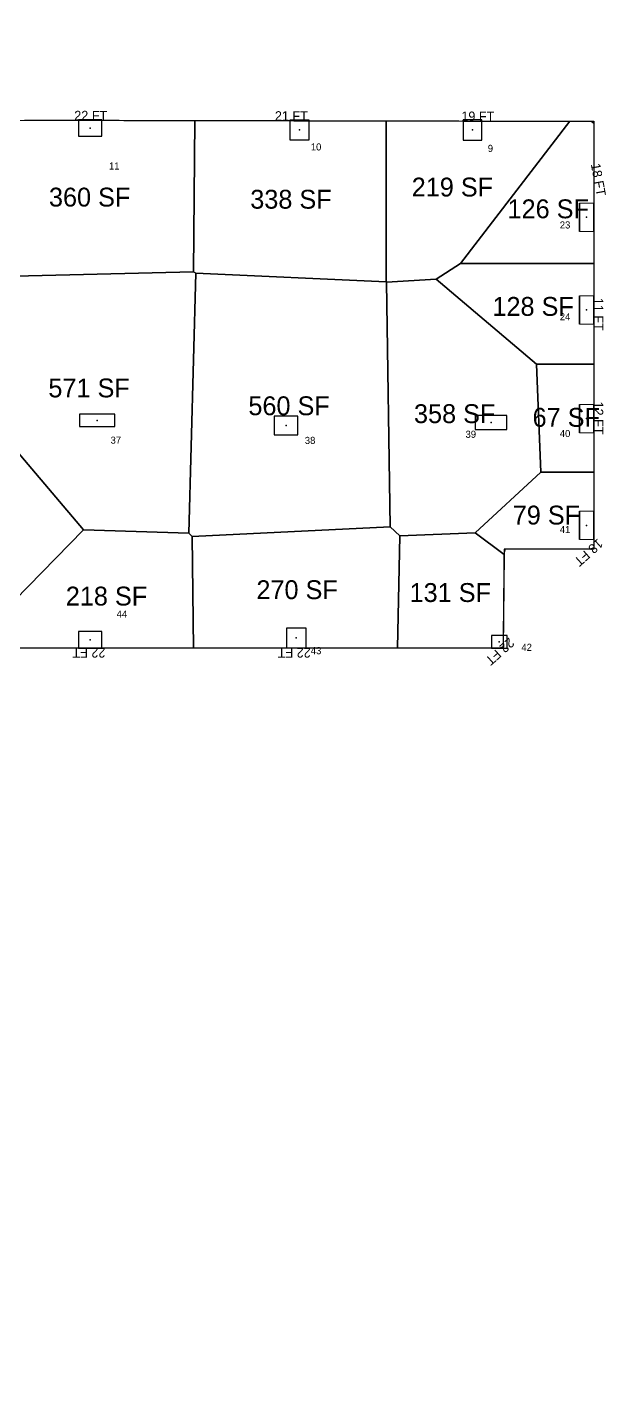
# Model space of a CAD drawing. Header units: metres. Extents: x 29 to 12657, y -13 to 49076.
# Drawn here: x 11914 to 12650, y 18000 to 19716 of the extents above; entities that cross this region are included whole.
import ezdxf
from ezdxf.enums import TextEntityAlignment as Align

# ---------------------------------------------------------------- set-up
doc = ezdxf.new("R2010")
doc.units = ezdxf.units.M
doc.layers.add('COL-IDEN', color=171, linetype='Continuous', lineweight=30)
doc.layers.add('COLS', color=52, linetype='Continuous', lineweight=20)
for name, color, linetype in [('FLOOR_6_AREA_LABELS', 3, 'Continuous'), ('FLOOR_6_BOUNDARY', 5, 'Continuous'), ('FLOOR_6_COLUMNS', 7, 'Continuous'), ('FLOOR_6_FASCADE_COLUMNS', 30, 'Continuous'), ('FLOOR_6_LARGE_TRIBUTARY', 6, 'Continuous'), ('FLOOR_6_TRIBUTARY_COL_0', 2, 'Continuous'), ('FLOOR_6_TRIBUTARY_COL_1', 2, 'Continuous'), ('FLOOR_6_TRIBUTARY_COL_2', 2, 'Continuous'), ('FLOOR_6_TRIBUTARY_COL_28', 2, 'Continuous'), ('FLOOR_6_TRIBUTARY_COL_29', 2, 'Continuous'), ('FLOOR_6_TRIBUTARY_COL_30', 2, 'Continuous'), ('FLOOR_6_TRIBUTARY_COL_31', 2, 'Continuous'), ('FLOOR_6_TRIBUTARY_COL_36', 2, 'Continuous'), ('FLOOR_6_TRIBUTARY_COL_37', 2, 'Continuous'), ('FLOOR_6_TRIBUTARY_COL_38', 2, 'Continuous'), ('FLOOR_6_TRIBUTARY_COL_39', 2, 'Continuous'), ('FLOOR_6_TRIBUTARY_COL_40', 2, 'Continuous'), ('FLOOR_6_TRIBUTARY_COL_8', 2, 'Continuous'), ('FLOOR_6_TRIBUTARY_COL_9', 2, 'Continuous'), ('SLAB-RESIDENTIAL', 6, 'Continuous')]:
    doc.layers.add(name, color=color, linetype=linetype)

msp = doc.modelspace()

# ---------------------------------------------------------------- linework, layer by layer
at = {"layer": 'COLS', "lineweight": 30}
for points in [[(11979.2, 19577.2), (12009.2, 19577.2), (12009.2, 19598.2), (11979.2, 19598.2)], [(12248.2, 19572.2), (12248.2, 19598.2), (12272.2, 19598.2), (12272.2, 19572.2)], [(12492.2, 19598.2), (12468.2, 19598.2), (12468.2, 19572.2), (12492.2, 19572.2)], [(12492.2, 19598.2), (12468.2, 19598.2), (12468.2, 19572.2), (12492.2, 19572.2)], [(12616.2, 19456.2), (12616.2, 19492.2)], [(12634.2, 19492.2), (12634.2, 19456.2)], [(12616.2, 19338.4), (12616.2, 19374.4)], [(12634.2, 19374.4), (12634.2, 19338.4)], [(12616.2, 19200.2), (12616.2, 19236.2)], [(12634.2, 19236.2), (12634.2, 19200.2)], [(12025.7, 19207.9), (12025.7, 19223.9), (11980.7, 19223.9), (11980.7, 19207.9)], [(12228.2, 19197.4), (12258.2, 19197.4), (12258.2, 19221.4), (12228.2, 19221.4)], [(12523.7, 19222.2), (12483.7, 19222.2), (12483.7, 19204.2), (12523.7, 19204.2)], [(12616.2, 19064.2), (12616.2, 19100.2)], [(12634.2, 19100.2), (12634.2, 19064.2)], [(11979.2, 18926.2), (12009.2, 18926.2), (12009.2, 18947.2), (11979.2, 18947.2)], [(12244.2, 18926.2), (12244.2, 18952.2), (12268.2, 18952.2), (12268.2, 18926.2)], [(12524.2, 18942.2), (12504.2, 18942.2), (12504.2, 18926.2), (12524.2, 18926.2)], [(12524.2, 18942.2), (12504.2, 18942.2), (12504.2, 18926.2), (12524.2, 18926.2)]]:
    msp.add_lwpolyline(points, close=True, dxfattribs=at)
at = {"layer": 'COLS'}
for points in [[(12616.2, 19456.2), (12634.2, 19456.2), (12634.2, 19492.2), (12616.2, 19492.2)], [(12616.2, 19338.4), (12634.2, 19338.4), (12634.2, 19374.4), (12616.2, 19374.4)], [(12616.2, 19200.2), (12634.2, 19200.2), (12634.2, 19236.2), (12616.2, 19236.2)], [(12616.2, 19064.2), (12634.2, 19064.2), (12634.2, 19100.2), (12616.2, 19100.2)]]:
    msp.add_lwpolyline(points, close=True, dxfattribs=at)
at = {"layer": 'FLOOR_6_BOUNDARY'}
msp.add_lwpolyline([(10978.6, 19054.2), (10822.4, 19107), (11028.3, 19716.2), (11637.7, 19716.2), (11636.2, 19598.2), (11155.2, 19598.2), (11636.2, 19598.2), (12634.3, 19596.3), (12634.2, 19052.2), (12520.2, 19052.2), (12519, 18926.2), (11715.8, 18926.2), (11439.9, 18048.5), (11439.9, 18000.5), (10637.5, 18003.6), (10978.6, 19054.2)], close=True, dxfattribs=at)
at = {"layer": 'FLOOR_6_COLUMNS'}
for p in [(11994.2, 19587.7), (12260.2, 19585.2), (12480.2, 19585.2), (12625.2, 19474.2), (12625.2, 19356.4), (12625.2, 19218.2), (12003.2, 19215.9), (12243.2, 19209.4), (12503.7, 19213.2), (12625.2, 19082.2), (11994.2, 18936.7), (12256.2, 18939.2), (12514.2, 18934.2)]:
    msp.add_point(p, dxfattribs=at)
at = {"layer": 'FLOOR_6_FASCADE_COLUMNS'}
for points in [[(11910.9, 19597.7), (11916.9, 19597.7), (11922.9, 19597.7), (11928.9, 19597.6), (11934.9, 19597.6), (11940.9, 19597.6), (11946.9, 19597.6), (11952.9, 19597.6), (11958.9, 19597.6), (11964.9, 19597.6), (11970.9, 19597.6), (11976.9, 19597.6), (11982.9, 19597.5), (11988.9, 19597.5), (11994.9, 19597.5), (12000.9, 19597.5), (12006.9, 19597.5), (12012.9, 19597.5), (12018.9, 19597.5), (12024.9, 19597.5), (12030.9, 19597.5), (12036.9, 19597.4), (12042.9, 19597.4), (12048.9, 19597.4), (12054.9, 19597.4), (12060.9, 19597.4), (12066.9, 19597.4), (12072.9, 19597.4), (12078.9, 19597.4), (12084.9, 19597.4), (12090.9, 19597.3), (12096.9, 19597.3), (12102.9, 19597.3), (12108.9, 19597.3), (12114.9, 19597.3), (12120.9, 19597.3), (12126.9, 19597.3)], [(12126.9, 19597.3), (12132.9, 19597.3), (12138.9, 19597.3), (12144.9, 19597.2), (12150.9, 19597.2), (12156.9, 19597.2), (12162.9, 19597.2), (12168.9, 19597.2), (12174.9, 19597.2), (12180.9, 19597.2), (12186.9, 19597.2), (12192.9, 19597.2), (12198.9, 19597.1), (12204.9, 19597.1), (12210.9, 19597.1), (12216.9, 19597.1), (12222.9, 19597.1), (12228.9, 19597.1), (12234.9, 19597.1), (12240.9, 19597.1), (12246.9, 19597.1), (12252.9, 19597), (12258.9, 19597), (12264.9, 19597), (12270.9, 19597), (12276.9, 19597), (12282.9, 19597), (12288.9, 19597), (12294.9, 19597), (12300.9, 19597), (12306.9, 19596.9), (12312.9, 19596.9), (12318.9, 19596.9), (12324.9, 19596.9), (12330.9, 19596.9), (12336.9, 19596.9), (12342.9, 19596.9), (12348.9, 19596.9), (12354.9, 19596.9), (12360.9, 19596.8), (12366.9, 19596.8), (12372.9, 19596.8)], [(12372.9, 19596.8), (12378.9, 19596.8), (12384.9, 19596.8), (12390.9, 19596.8), (12396.9, 19596.8), (12402.9, 19596.8), (12408.9, 19596.8), (12414.9, 19596.7), (12420.9, 19596.7), (12426.9, 19596.7), (12432.9, 19596.7), (12438.9, 19596.7), (12444.9, 19596.7), (12450.9, 19596.7), (12456.9, 19596.7), (12462.9, 19596.7), (12468.9, 19596.6), (12474.9, 19596.6), (12480.9, 19596.6), (12486.9, 19596.6), (12492.9, 19596.6), (12498.9, 19596.6), (12504.9, 19596.6), (12510.9, 19596.6), (12516.9, 19596.6), (12522.9, 19596.5), (12528.9, 19596.5), (12534.9, 19596.5), (12540.9, 19596.5), (12546.9, 19596.5), (12552.9, 19596.5), (12558.9, 19596.5), (12564.9, 19596.5), (12570.9, 19596.5), (12576.9, 19596.4), (12582.9, 19596.4), (12588.9, 19596.4), (12594.9, 19596.4), (12600.9, 19596.4)], [(12600.9, 19596.4), (12606.9, 19596.4), (12612.9, 19596.4), (12618.9, 19596.4), (12624.9, 19596.4), (12630.9, 19596.3), (12634.3, 19593.8), (12634.3, 19587.8), (12634.3, 19581.8), (12634.3, 19575.8), (12634.3, 19569.8), (12634.3, 19563.8), (12634.3, 19557.8), (12634.3, 19551.8), (12634.3, 19545.8), (12634.3, 19539.8), (12634.3, 19533.8), (12634.3, 19527.8), (12634.3, 19521.8), (12634.3, 19515.8), (12634.3, 19509.8), (12634.3, 19503.8), (12634.3, 19497.8), (12634.3, 19491.8), (12634.3, 19485.8), (12634.3, 19479.8), (12634.3, 19473.8), (12634.3, 19467.8), (12634.3, 19461.8), (12634.3, 19455.8), (12634.3, 19449.8), (12634.3, 19443.8), (12634.3, 19437.8), (12634.3, 19431.8), (12634.3, 19425.8), (12634.3, 19419.8), (12634.3, 19413.8)], [(12634.3, 19413.8), (12634.3, 19407.8), (12634.3, 19401.8), (12634.3, 19395.8), (12634.3, 19389.8), (12634.3, 19383.8), (12634.3, 19377.8), (12634.3, 19371.8), (12634.3, 19365.8), (12634.3, 19359.8), (12634.3, 19353.8), (12634.3, 19347.8), (12634.3, 19341.8), (12634.3, 19335.8), (12634.3, 19329.8), (12634.3, 19323.8), (12634.3, 19317.8), (12634.3, 19311.8), (12634.3, 19305.8), (12634.3, 19299.8), (12634.3, 19293.8), (12634.3, 19287.8)], [(12634.3, 19287.8), (12634.3, 19281.8), (12634.3, 19275.8), (12634.3, 19269.8), (12634.3, 19263.8), (12634.3, 19257.8), (12634.3, 19251.8), (12634.3, 19245.8), (12634.3, 19239.8), (12634.3, 19233.8), (12634.3, 19227.8), (12634.3, 19221.8), (12634.3, 19215.8), (12634.3, 19209.8), (12634.3, 19203.8), (12634.2, 19197.8), (12634.2, 19191.8), (12634.2, 19185.8), (12634.2, 19179.8), (12634.2, 19173.8), (12634.2, 19167.8), (12634.2, 19161.8), (12634.2, 19155.8), (12634.2, 19149.8)], [(12634.2, 19149.8), (12634.2, 19143.8), (12634.2, 19137.8), (12634.2, 19131.8), (12634.2, 19125.8), (12634.2, 19119.8), (12634.2, 19113.8), (12634.2, 19107.8), (12634.2, 19101.8), (12634.2, 19095.8), (12634.2, 19089.8), (12634.2, 19083.8), (12634.2, 19077.8), (12634.2, 19071.8), (12634.2, 19065.8), (12634.2, 19059.8), (12634.2, 19053.8), (12629.8, 19052.2), (12623.8, 19052.2), (12617.8, 19052.2), (12611.8, 19052.2), (12605.8, 19052.2), (12599.8, 19052.2), (12593.8, 19052.2), (12587.8, 19052.2), (12581.8, 19052.2), (12575.8, 19052.2), (12569.8, 19052.2), (12563.8, 19052.2), (12557.8, 19052.2), (12551.8, 19052.2), (12545.8, 19052.2), (12539.8, 19052.2), (12533.8, 19052.2), (12527.8, 19052.2), (12521.8, 19052.2), (12520.2, 19047.8)], [(12520.2, 19047.8), (12520.1, 19041.8), (12520.1, 19035.8), (12520, 19029.8), (12519.9, 19023.8), (12519.9, 19017.8), (12519.8, 19011.8), (12519.8, 19005.8), (12519.7, 18999.8), (12519.7, 18993.8), (12519.6, 18987.8), (12519.6, 18981.8), (12519.5, 18975.8), (12519.4, 18969.8), (12519.4, 18963.8), (12519.3, 18957.8), (12519.3, 18951.8), (12519.2, 18945.8), (12519.2, 18939.8), (12519.1, 18933.8), (12519.1, 18927.8), (12514.6, 18926.2), (12508.6, 18926.2), (12502.6, 18926.2), (12496.6, 18926.2), (12490.6, 18926.2), (12484.6, 18926.2), (12478.6, 18926.2), (12472.6, 18926.2), (12466.6, 18926.2), (12460.6, 18926.2), (12454.6, 18926.2), (12448.6, 18926.2), (12442.6, 18926.2), (12436.6, 18926.2), (12430.6, 18926.2), (12424.6, 18926.2), (12418.6, 18926.2), (12412.6, 18926.2), (12406.6, 18926.2), (12400.6, 18926.2), (12394.6, 18926.2), (12388.6, 18926.2), (12382.6, 18926.2)], [(12124.6, 18926.2), (12118.6, 18926.2), (12112.6, 18926.2), (12106.6, 18926.2), (12100.6, 18926.2), (12094.6, 18926.2), (12088.6, 18926.2), (12082.6, 18926.2), (12076.6, 18926.2), (12070.6, 18926.2), (12064.6, 18926.2), (12058.6, 18926.2), (12052.6, 18926.2), (12046.6, 18926.2), (12040.6, 18926.2), (12034.6, 18926.2), (12028.6, 18926.2), (12022.6, 18926.2), (12016.6, 18926.2), (12010.6, 18926.2), (12004.6, 18926.2), (11998.6, 18926.2), (11992.6, 18926.2), (11986.6, 18926.2), (11980.6, 18926.2), (11974.6, 18926.2), (11968.6, 18926.2), (11962.6, 18926.2), (11956.6, 18926.2), (11950.6, 18926.2), (11944.6, 18926.2), (11938.6, 18926.2), (11932.6, 18926.2), (11926.6, 18926.2), (11920.6, 18926.2), (11914.6, 18926.2), (11908.6, 18926.2)], [(12382.6, 18926.2), (12376.6, 18926.2), (12370.6, 18926.2), (12364.6, 18926.2), (12358.6, 18926.2), (12352.6, 18926.2), (12346.6, 18926.2), (12340.6, 18926.2), (12334.6, 18926.2), (12328.6, 18926.2), (12322.6, 18926.2), (12316.6, 18926.2), (12310.6, 18926.2), (12304.6, 18926.2), (12298.6, 18926.2), (12292.6, 18926.2), (12286.6, 18926.2), (12280.6, 18926.2), (12274.6, 18926.2), (12268.6, 18926.2), (12262.6, 18926.2), (12256.6, 18926.2), (12250.6, 18926.2), (12244.6, 18926.2), (12238.6, 18926.2), (12232.6, 18926.2), (12226.6, 18926.2), (12220.6, 18926.2), (12214.6, 18926.2), (12208.6, 18926.2), (12202.6, 18926.2), (12196.6, 18926.2), (12190.6, 18926.2), (12184.6, 18926.2), (12178.6, 18926.2), (12172.6, 18926.2), (12166.6, 18926.2), (12160.6, 18926.2), (12154.6, 18926.2), (12148.6, 18926.2), (12142.6, 18926.2), (12136.6, 18926.2), (12130.6, 18926.2), (12124.6, 18926.2)]]:
    msp.add_lwpolyline(points, dxfattribs=at)
at = {"layer": 'FLOOR_6_LARGE_TRIBUTARY'}
for points in [[(12125.5, 19404.9), (11863, 19398.5), (11861.1, 19597.8), (12127.3, 19597.3), (12125.5, 19404.9)], [(12370.2, 19391.9), (12128.4, 19402.9), (12125.5, 19404.9), (12127.3, 19597.3), (12370.2, 19596.8), (12370.2, 19391.9)], [(12465.1, 19415.3), (12434, 19395.5), (12370.9, 19391.5), (12370.2, 19391.9), (12370.2, 19596.8), (12603.8, 19596.4), (12465.1, 19415.3)], [(12465.1, 19415.3), (12603.8, 19596.4), (12634.3, 19596.3), (12634.3, 19415.3), (12465.1, 19415.3)], [(11800, 19297), (11848.7, 19387.9), (11863, 19398.5), (12125.5, 19404.9), (12128.4, 19402.9), (12119.4, 19072.4), (11985.9, 19076.7), (11800.3, 19295.3), (11800, 19297)], [(12561.5, 19287.3), (12434, 19395.5), (12465.1, 19415.3), (12634.3, 19415.3), (12634.3, 19287.3), (12561.5, 19287.3)], [(12119.4, 19072.4), (12128.4, 19402.9), (12370.2, 19391.9), (12370.9, 19391.5), (12375.4, 19080.3), (12124, 19068.3), (12119.4, 19072.4)], [(12370.9, 19391.5), (12434, 19395.5), (12561.5, 19287.3), (12567.2, 19150.2), (12483.7, 19072.7), (12387.8, 19069.1), (12375.4, 19080.3), (12370.9, 19391.5)], [(11729.8, 19078.2), (11731.9, 19090.2), (11734.5, 19101.9), (11737.8, 19113.5), (11800.3, 19295.3), (11985.9, 19076.7), (11862.3, 18950.6), (11727.8, 19059.2), (11728.3, 19066), (11729.8, 19078.2)], [(12567.2, 19150.2), (12561.5, 19287.3), (12634.3, 19287.3), (12634.2, 19150.2), (12567.2, 19150.2)], [(12483.7, 19072.7), (12567.2, 19150.2), (12634.2, 19150.2), (12634.2, 19052.2), (12520.2, 19052.2), (12520.2, 19045.4), (12483.7, 19072.7)], [(12124, 19068.3), (12375.4, 19080.3), (12387.8, 19069.1), (12385, 18926.2), (12125.3, 18926.2), (12124, 19068.3)], [(11862.3, 18950.6), (11985.9, 19076.7), (12119.4, 19072.4), (12124, 19068.3), (12125.3, 18926.2), (11862.1, 18926.2), (11862.3, 18950.6)], [(12387.8, 19069.1), (12483.7, 19072.7), (12520.2, 19045.4), (12519, 18926.2), (12385, 18926.2), (12387.8, 19069.1)]]:
    msp.add_lwpolyline(points, close=True, dxfattribs=at)
at = {"layer": 'FLOOR_6_TRIBUTARY_COL_0'}
msp.add_lwpolyline([(11800, 19297), (11848.7, 19387.9), (11863, 19398.5), (12125.5, 19404.9), (12128.4, 19402.9), (12119.4, 19072.4), (11985.9, 19076.7), (11800.3, 19295.3), (11800, 19297)], close=True, dxfattribs=at)
at = {"layer": 'FLOOR_6_TRIBUTARY_COL_1'}
msp.add_lwpolyline([(12387.8, 19069.1), (12483.7, 19072.7), (12520.2, 19045.4), (12519, 18926.2), (12385, 18926.2), (12387.8, 19069.1)], close=True, dxfattribs=at)
at = {"layer": 'FLOOR_6_TRIBUTARY_COL_2'}
msp.add_lwpolyline([(12465.1, 19415.3), (12434, 19395.5), (12370.9, 19391.5), (12370.2, 19391.9), (12370.2, 19596.8), (12603.8, 19596.4), (12465.1, 19415.3)], close=True, dxfattribs=at)
at = {"layer": 'FLOOR_6_TRIBUTARY_COL_28'}
msp.add_lwpolyline([(11862.3, 18950.6), (11985.9, 19076.7), (12119.4, 19072.4), (12124, 19068.3), (12125.3, 18926.2), (11862.1, 18926.2), (11862.3, 18950.6)], close=True, dxfattribs=at)
at = {"layer": 'FLOOR_6_TRIBUTARY_COL_29'}
msp.add_lwpolyline([(12124, 19068.3), (12375.4, 19080.3), (12387.8, 19069.1), (12385, 18926.2), (12125.3, 18926.2), (12124, 19068.3)], close=True, dxfattribs=at)
at = {"layer": 'FLOOR_6_TRIBUTARY_COL_30'}
msp.add_lwpolyline([(12119.4, 19072.4), (12128.4, 19402.9), (12370.2, 19391.9), (12370.9, 19391.5), (12375.4, 19080.3), (12124, 19068.3), (12119.4, 19072.4)], close=True, dxfattribs=at)
at = {"layer": 'FLOOR_6_TRIBUTARY_COL_31'}
msp.add_lwpolyline([(12370.2, 19391.9), (12128.4, 19402.9), (12125.5, 19404.9), (12127.3, 19597.3), (12370.2, 19596.8), (12370.2, 19391.9)], close=True, dxfattribs=at)
at = {"layer": 'FLOOR_6_TRIBUTARY_COL_36'}
msp.add_lwpolyline([(11729.8, 19078.2), (11731.9, 19090.2), (11734.5, 19101.9), (11737.8, 19113.5), (11800.3, 19295.3), (11985.9, 19076.7), (11862.3, 18950.6), (11727.8, 19059.2), (11728.3, 19066), (11729.8, 19078.2)], close=True, dxfattribs=at)
at = {"layer": 'FLOOR_6_TRIBUTARY_COL_37'}
msp.add_lwpolyline([(12567.2, 19150.2), (12561.5, 19287.3), (12634.3, 19287.3), (12634.2, 19150.2), (12567.2, 19150.2)], close=True, dxfattribs=at)
at = {"layer": 'FLOOR_6_TRIBUTARY_COL_38'}
msp.add_lwpolyline([(12561.5, 19287.3), (12434, 19395.5), (12465.1, 19415.3), (12634.3, 19415.3), (12634.3, 19287.3), (12561.5, 19287.3)], close=True, dxfattribs=at)
at = {"layer": 'FLOOR_6_TRIBUTARY_COL_39'}
msp.add_lwpolyline([(12483.7, 19072.7), (12567.2, 19150.2), (12634.2, 19150.2), (12634.2, 19052.2), (12520.2, 19052.2), (12520.2, 19045.4), (12483.7, 19072.7)], close=True, dxfattribs=at)
at = {"layer": 'FLOOR_6_TRIBUTARY_COL_40'}
msp.add_lwpolyline([(12465.1, 19415.3), (12603.8, 19596.4), (12634.3, 19596.3), (12634.3, 19415.3), (12465.1, 19415.3)], close=True, dxfattribs=at)
at = {"layer": 'FLOOR_6_TRIBUTARY_COL_8'}
msp.add_lwpolyline([(12125.5, 19404.9), (11863, 19398.5), (11861.1, 19597.8), (12127.3, 19597.3), (12125.5, 19404.9)], close=True, dxfattribs=at)
at = {"layer": 'FLOOR_6_TRIBUTARY_COL_9'}
msp.add_lwpolyline([(12370.9, 19391.5), (12434, 19395.5), (12561.5, 19287.3), (12567.2, 19150.2), (12483.7, 19072.7), (12387.8, 19069.1), (12375.4, 19080.3), (12370.9, 19391.5)], close=True, dxfattribs=at)
at = {"layer": 'SLAB-RESIDENTIAL'}
msp.add_lwpolyline([(10637.5, 18003.6), (10978.6, 19054.2), (11155.2, 19598.2), (11636.2, 19598.2), (12634.3, 19596.3), (12634.2, 19052.2), (12520.2, 19052.2), (12519, 18926.2), (11715.8, 18926.2), (11439.9, 18048.5), (11439.9, 18000.5)], close=True, dxfattribs=at)

# ---------------------------------------------------------------- texts
at = {"layer": 'COL-IDEN', "char_height": 9, "width": 16.968, "attachment_point": 1}
for s, insert in [('10', (12274.6, 19568.1)), ('9', (12499.6, 19566.3)), ('11', (12018.1, 19543.9)), ('23', (12591.1, 19468.9)), ('24', (12591.1, 19352.2)), ('39', (12471.3, 19202.7)), ('40', (12591.1, 19203.6)), ('37', (12020.1, 19195.2)), ('38', (12267, 19194.9)), ('41', (12591.1, 19081.5)), ('44', (12027.8, 18974)), ('43', (12274.6, 18927.5)), ('42', (12542.3, 18931.7))]:
    msp.add_mtext(s, dxfattribs=dict(at, insert=insert))
at = {"layer": 'FLOOR_6_AREA_LABELS'}
for s, p in [('219 SF', (12454.6, 19512.6)), ('360 SF', (11993.5, 19499.8)), ('338 SF', (12249.4, 19497.1)), ('126 SF', (12576.4, 19484.9)), ('128 SF', (12557.2, 19360.8)), ('571 SF', (11992.8, 19257.1)), ('560 SF', (12247, 19234.4)), ('358 SF', (12457.5, 19224.4)), ('67 SF', (12599.3, 19219.7)), ('79 SF', (12574.1, 19095.4)), ('270 SF', (12257.2, 19000.5)), ('218 SF', (12014.9, 18992.4)), ('131 SF', (12451.9, 18996.9))]:
    msp.add_text(s, height=24, dxfattribs=at).set_placement(p, align=Align.MIDDLE_CENTER)
at = {"layer": 'FLOOR_6_FASCADE_COLUMNS'}
for s, rotation, p in [('22 FT', -0.1061, (11994.9, 19603.5)), ('21 FT', -0.1061, (12249.9, 19603)), ('19 FT', -0.1061, (12486.9, 19602.6)), ('18 FT', -79.6323, (12640.2, 19522)), ('11 FT', -90.0136, (12640.3, 19350.8)), ('12 FT', -90.0136, (12640.3, 19218.8)), ('18 FT', -138.1959, (12627.8, 19047.7)), ('22 FT', -180, (11992.6, 18920.2)), ('22 FT', -180, (12253.6, 18920.2)), ('22 FT', -138.5166, (12515, 18921.7))]:
    msp.add_text(s, height=12, rotation=rotation, dxfattribs=at).set_placement(p, align=Align.MIDDLE_CENTER)

doc.saveas('drawing.dxf')
